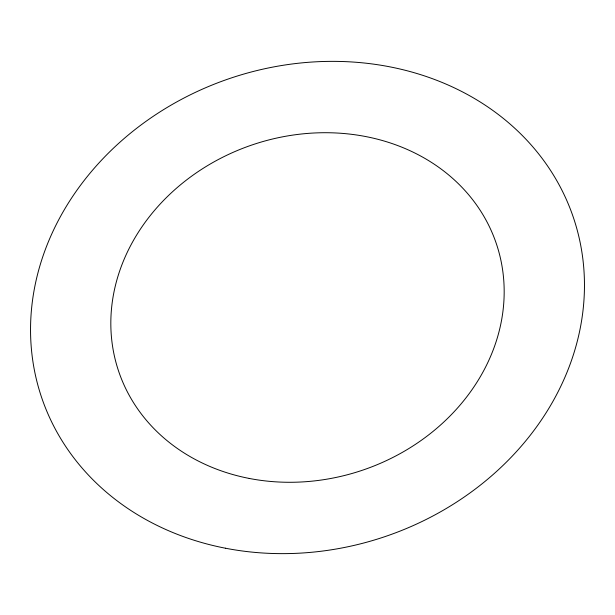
<?xml version="1.0" encoding="UTF-8"?>
<svg xmlns="http://www.w3.org/2000/svg" width="615" height="615" viewBox="0 0 615 615"><rect width="100%" height="100%" fill="white"/><g stroke="black" fill="none" stroke-linecap="round" stroke-linejoin="round"><path stroke-width="0.92" d="M225.413 548.211A280.701 241.864 -18.7 0 0 577.623 231.655A280.701 241.864 -18.7 0 0 119.464 142.634A280.701 241.864 -18.7 0 0 225.413 548.211M249.206 478.432A199.329 171.746 -18.7 0 0 499.319 253.641A199.329 171.746 -18.7 0 0 173.976 190.427A199.329 171.746 -18.7 0 0 249.206 478.432"/></g></svg>
